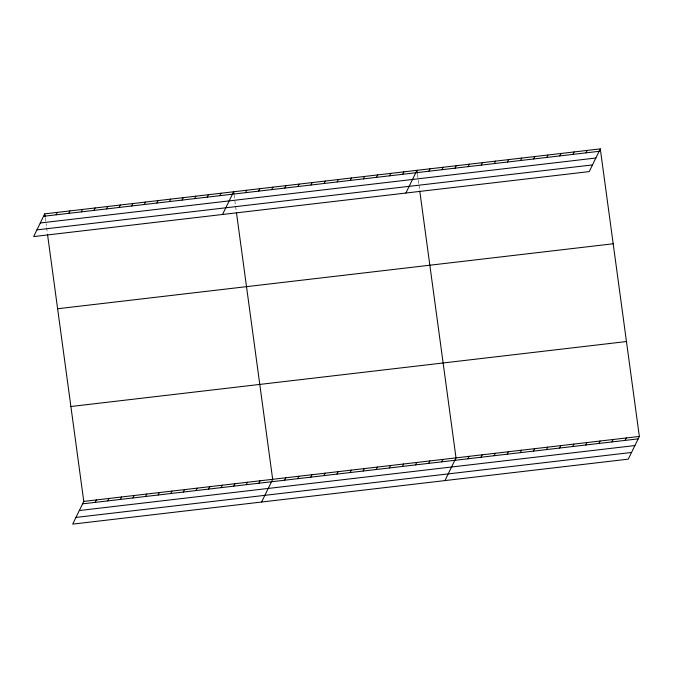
<?xml version="1.0" encoding="UTF-8"?>
<svg xmlns="http://www.w3.org/2000/svg" width="673" height="673" viewBox="0 0 673 673"><rect width="100%" height="100%" fill="white"/><g stroke="black" fill="none" stroke-linecap="round" stroke-linejoin="round"><path stroke-width="0.5" stroke-dasharray="3.37 2.52" d="M417.496 174.282L418.169 179.22M418.303 180.213L418.842 184.166M418.976 185.151L419.641 190.097M234.027 194.733L236.307 211.532M45.268 217.808L45.941 222.746M46.075 223.739L46.336 225.716M46.605 227.693L47.413 233.624"/><path stroke-width="1.01" d="M44.729 213.854L33.65 236.568L589.22 171.598L600.299 148.884L44.729 213.854L45.133 216.815M56.128 214.822L57.323 212.382M68.722 213.349L69.916 210.91M81.315 211.877L82.51 209.438M93.909 210.405L95.103 207.965M106.502 208.933L107.697 206.493M119.096 207.461L120.282 205.021M131.689 205.988L132.875 203.549M144.283 204.516L145.469 202.068M156.876 203.044L158.062 200.596M169.47 201.564L170.656 199.124M182.063 200.091L183.249 197.652M194.657 198.619L195.843 196.179M207.242 197.147L208.437 194.707M219.835 195.675L221.03 193.235M222.544 214.477L233.624 191.763L233.893 193.74M47.547 234.608L83.78 501.402L72.701 524.116L628.271 459.146L639.35 436.432L600.299 148.884M245.527 192.671L246.713 190.232M95.187 502.369L96.374 499.93M258.625 191.14L259.812 188.701M107.781 500.897L108.967 498.457M120.374 499.425L121.561 496.985M271.715 189.609L272.91 187.17M132.968 497.953L134.154 495.513M284.814 188.078L286 185.639M145.553 496.481L146.748 494.041M297.912 186.547L299.098 184.108M158.147 495.008L159.341 492.56M311.002 185.016L312.196 182.576M170.74 493.536L171.935 491.088M324.1 183.485L325.286 181.045M183.334 492.056L184.528 489.616M337.198 181.954L338.384 179.514M195.927 490.583L197.122 488.144M350.288 180.423L351.483 177.983M208.521 489.111L209.715 486.672M363.386 178.892L364.573 176.452M221.114 487.639L222.3 485.199M376.485 177.361L377.671 174.921M233.708 486.167L234.894 483.727M389.574 175.83L390.769 173.39M246.301 484.695L247.487 482.255M402.673 174.299L403.867 171.859M258.895 483.222L260.081 480.783M405.878 193.042L416.957 170.328L417.361 173.289M261.595 502.024L272.674 479.311L236.442 212.525M428.861 171.236L430.055 168.797M284.578 480.219L285.773 477.78M441.959 169.705L443.154 167.266M297.676 478.688L298.871 476.248M455.057 168.174L456.244 165.735M310.775 477.157L311.961 474.717M468.147 166.643L469.342 164.195M323.864 475.626L325.059 473.186M481.245 165.112L482.44 162.664M336.963 474.095L338.157 471.655M494.344 163.581L495.53 161.133M350.061 472.564L351.247 470.124M507.434 162.042L508.628 159.602M363.151 471.033L364.345 468.593M520.532 160.511L521.726 158.071M376.249 469.502L377.444 467.062M533.63 158.979L534.816 156.54M389.347 467.971L390.533 465.531M546.72 157.448L547.915 155.009M402.437 466.439L403.632 464M559.818 155.917L561.013 153.478M415.535 464.908L416.73 462.469M572.916 154.386L574.103 151.947M428.634 463.377L429.82 460.938M586.006 152.855L587.201 150.416M441.724 461.846L442.918 459.407M444.937 480.589L456.016 457.876L419.775 191.082M467.92 458.784L469.106 456.344M481.01 457.253L482.205 454.805M494.108 455.722L495.303 453.274M507.206 454.182L508.393 451.743M520.296 452.651L521.491 450.212M533.395 451.12L534.589 448.681M546.493 449.589L547.679 447.15M559.583 448.058L560.777 445.619M572.681 446.527L573.876 444.087M585.779 444.996L586.965 442.556M598.869 443.465L600.064 441.025M611.967 441.934L613.162 439.494M625.066 440.403L626.252 437.963M43.535 216.294L599.105 151.324M40.279 222.982L595.841 158.02M36.914 229.88L592.484 164.91M57.617 308.747L613.187 243.777M70.892 406.509L626.462 341.539M83.78 501.402L639.35 436.432M82.594 503.841L638.164 438.872M79.33 510.529L634.9 445.56M75.965 517.428L631.535 452.458"/></g></svg>
